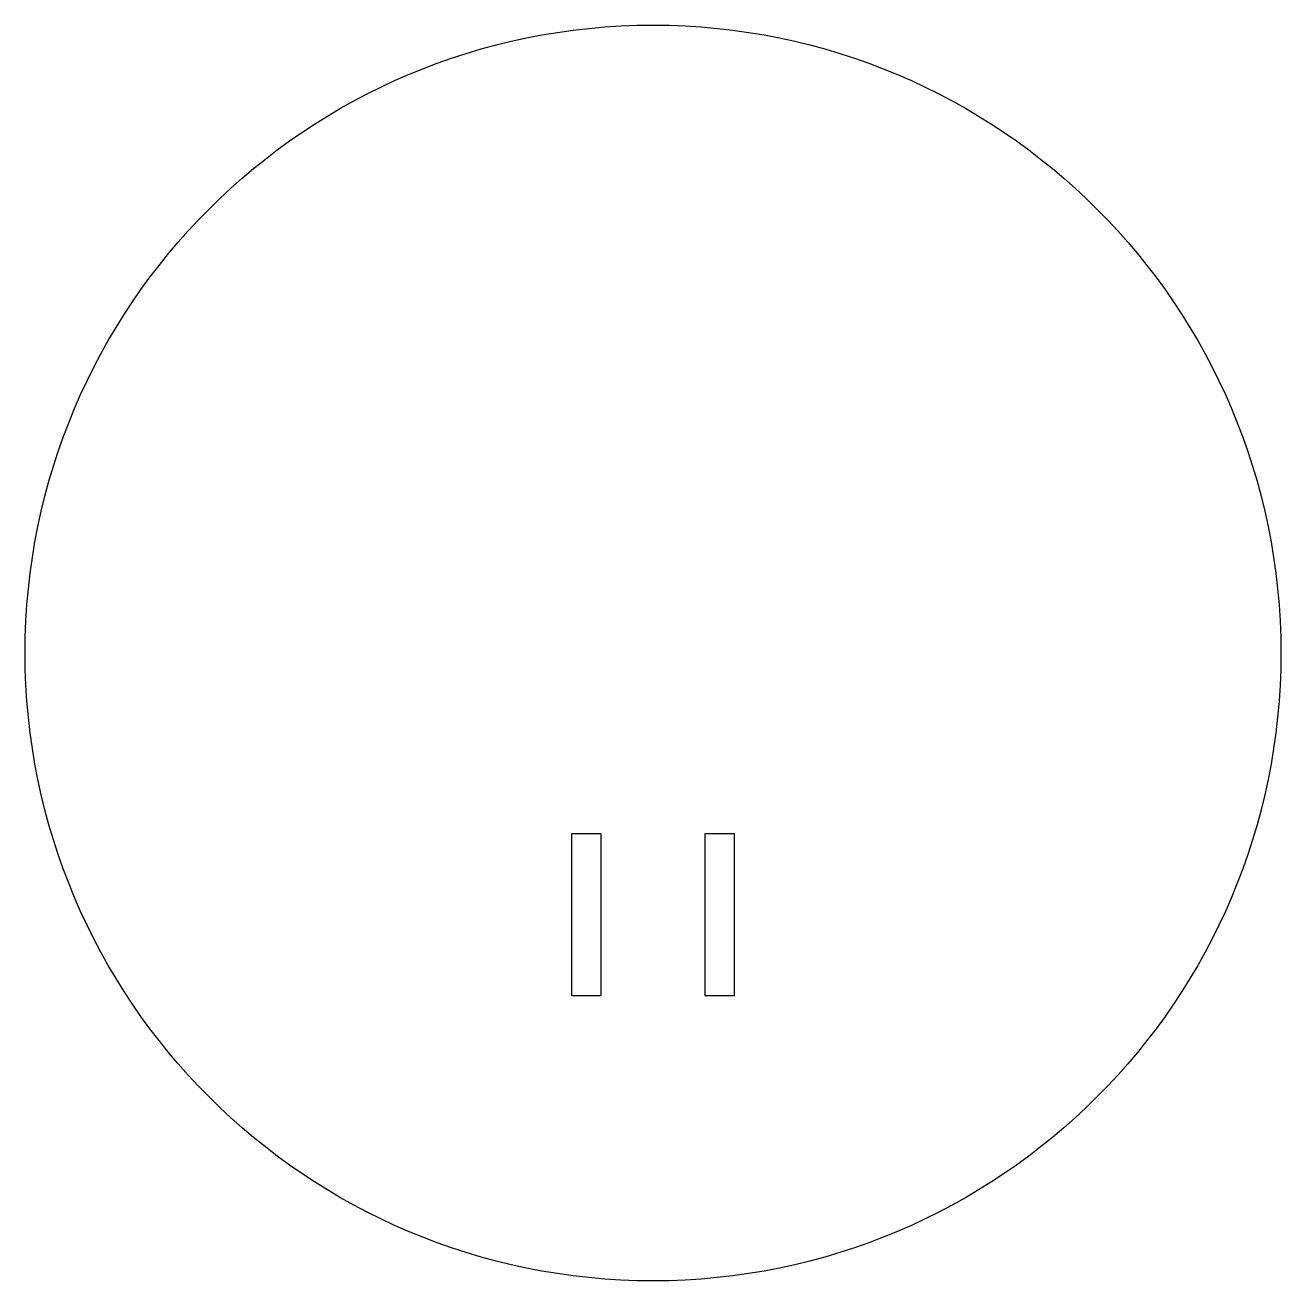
# Model space of a CAD drawing. Header units: millimetres. Extents: x -24 to 24, y -24 to 24.
import ezdxf

# ---------------------------------------------------------------- set-up
doc = ezdxf.new("R2010")
doc.units = ezdxf.units.MM
doc.layers.get('0').update_dxf_attribs({"linetype": 'CONTINUOUS'})

msp = doc.modelspace()

# ---------------------------------------------------------------- linework, layer by layer
for points in [[(-3.1, -13.1), (-3.1, -6.9), (-2, -6.9), (-2, -13.1)], [(2, -6.9), (3.1, -6.9), (3.1, -13.1), (2, -13.1)]]:
    msp.add_lwpolyline(points, close=True)
msp.add_circle((0, 0), 24)

doc.saveas('drawing.dxf')
